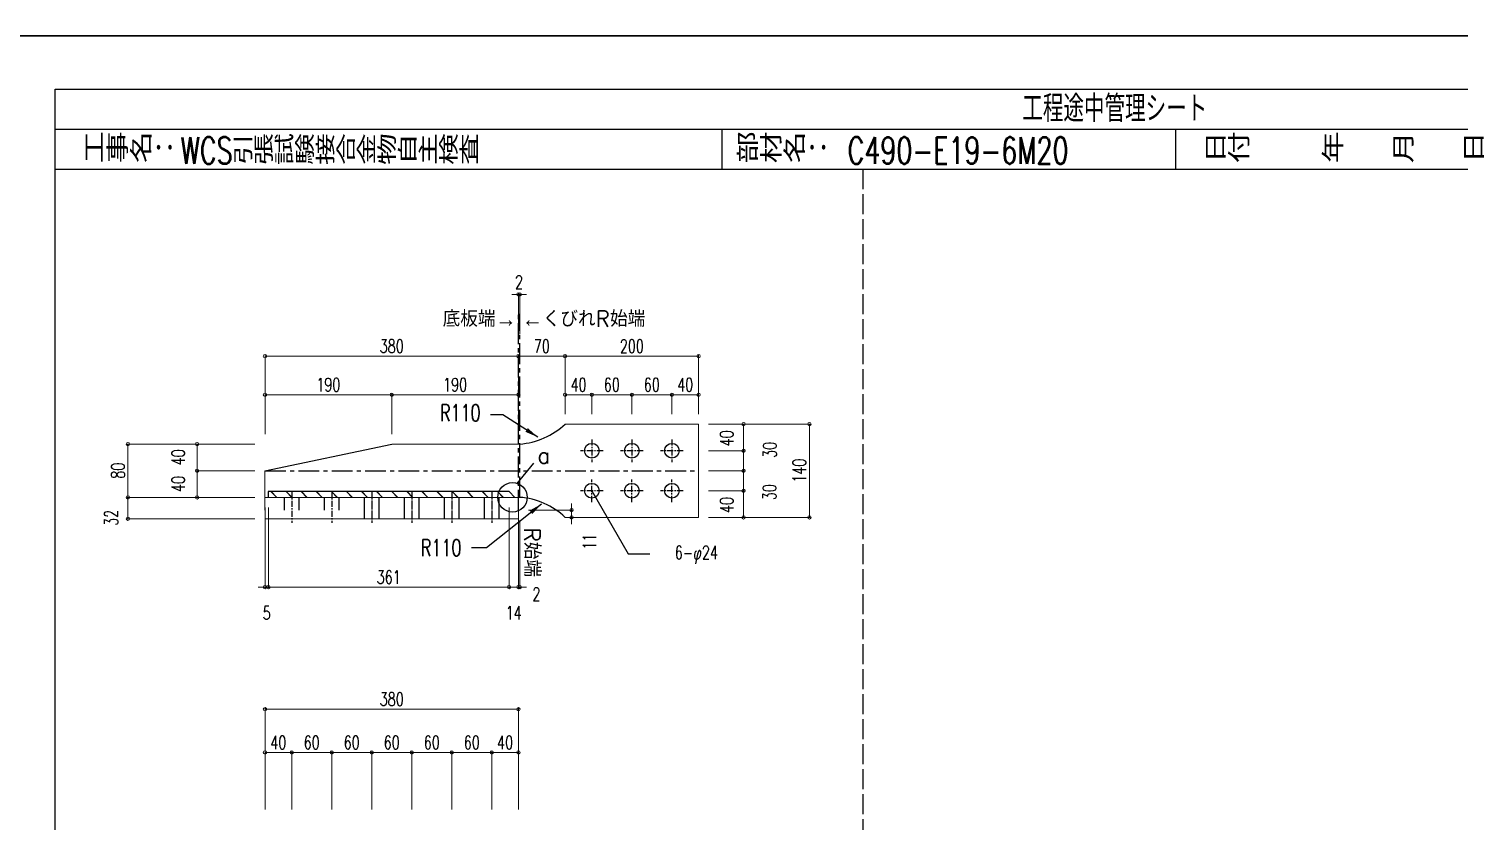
# Model space of a CAD drawing. Header units: millimetres. Extents: x -4568 to 36914, y -114 to 17788.
# Drawn here: x 3404 to 5549, y 14234 to 15423 of the extents above; entities that cross this region are included whole.
import ezdxf
from ezdxf.enums import TextEntityAlignment as Align

# ---------------------------------------------------------------- set-up
doc = ezdxf.new("R2010")
doc.units = ezdxf.units.MM
doc.header["$LTSCALE"] = 5
for name, pattern in [('ACAD_ISO03W100', [30, 12, -18]), ('CENTER1', [10, 6.25, -1.25, 1.25, -1.25]), ('DASHED', [7.5, 6, -1.5]), ('JIS_08_50', [53, 50, -1.125, 0.75, -1.125])]:
    doc.linetypes.add(name, pattern=pattern)
doc.layers.get('0').update_dxf_attribs({"color": 255})
doc.layers.get('DEFPOINTS').update_dxf_attribs({"color": 255})
for name, color, linetype in [('CENTER', 2, 'JIS_08_50'), ('LAYER6', 7, 'Continuous'), ('寸法', 4, 'Continuous'), ('溶接', 241, 'Continuous'), ('補助線', 7, 'ACAD_ISO03W100'), ('金物', 142, 'Continuous')]:
    doc.layers.add(name, color=color, linetype=linetype)
doc.styles.add('KANJI', font='simplex.shx', dxfattribs={"width": 0.7, "bigfont": 'extfont2.shx'})
doc.styles.get("Standard").update_dxf_attribs({"font": 'simplex.shx', "width": 0.7, "height": 2.5, "bigfont": '@extfont2.shx'})
doc.styles.add('SUNPOU', font='simplex.shx', dxfattribs={"width": 0.7, "bigfont": 'extfont2.shx'})
doc.dimstyles.new('コピー(2) - Standard', dxfattribs={"dimtxt": 25, "dimasz": 20, "dimexe": 0.18, "dimexo": 0.0625, "dimgap": 15, "dimtad": 1, "dimdec": 0, "dimzin": 0, "dimdsep": 46, "dimtxsty": 'Standard', "dimblk": 'DOTSMALL', "dimcen": 0.09, "dimadec": 0, "dimazin": 0, "dimtfac": 1, "dimtdec": 0, "dimtofl": 0, "dimtmove": 0, "dimatfit": 3, "dimfxl": 0, "dimtolj": 1, "dimtzin": 0, "dimarcsym": 0})
doc.dimstyles.new('一般寸法-小さめ', dxfattribs={"dimscale": 10, "dimtxt": 2, "dimasz": 0.5, "dimexe": 0.125, "dimexo": 1.5, "dimgap": 0.5, "dimtad": 1, "dimtxsty": 'KANJI', "dimblk": 'ORIGIN', "dimcen": 0, "dimclrd": 256, "dimclre": 256, "dimclrt": 256, "dimadec": 0, "dimazin": 0, "dimtfac": 1, "dimtmove": 2, "dimatfit": 2, "dimfxl": 0, "dimtolj": 2, "dimlwd": 5, "dimlwe": 5, "dimarcsym": 0})

# ---------------------------------------------------------------- blocks, each defined once
blk = doc.blocks.new('_Origin')
at = {"color": 0, "linetype": 'ByBlock', "lineweight": -2}
blk.add_line((0, 0), (-1, 0), dxfattribs=at)
blk.add_circle((0, 0), 0.5, dxfattribs=at)
blk = doc.blocks.new('*D1007')
at = {"layer": 'DEFPOINTS', "color": 0, "transparency": 16777216}
for p in [(4408.4, 14830.1), (4574.5, 14830.1), (4408.4, 14690.1)]:
    blk.add_point(p, dxfattribs=at)
at = {"layer": '寸法', "lineweight": 5, "transparency": 16777216}
for p, q in [((4423.4, 14830.1), (4575.8, 14830.1)), ((4574.5, 14695.1), (4574.5, 14825.1)), ((4423.4, 14690.1), (4575.8, 14690.1))]:
    blk.add_line(p, q, dxfattribs=at)
at = {"layer": '寸法', "lineweight": 5, "transparency": 16777216, "xscale": 5, "yscale": 5, "zscale": 5}
for p, rotation in [((4574.5, 14830.1), 90), ((4574.5, 14690.1), 270)]:
    blk.add_blockref('_Origin', p, dxfattribs=dict(at, rotation=rotation))
at = {"layer": '寸法', "transparency": 16777216, "insert": (4559.5, 14760.1), "char_height": 20, "attachment_point": 5, "rotation": 90, "style": 'KANJI'}
blk.add_mtext('\\A2;140', dxfattribs=at)
blk = doc.blocks.new('*D1035')
at = {"layer": 'DEFPOINTS', "color": 0, "transparency": 16777216}
for p in [(3553, 14800.1), (3758.4, 14800.1), (3758.4, 14720.1)]:
    blk.add_point(p, dxfattribs=at)
at = {"layer": '寸法', "lineweight": 5, "transparency": 16777216}
for p, q in [((3743.4, 14800.1), (3551.7, 14800.1)), ((3553, 14725.1), (3553, 14795.1)), ((3743.4, 14720.1), (3551.7, 14720.1))]:
    blk.add_line(p, q, dxfattribs=at)
at = {"layer": '寸法', "lineweight": 5, "transparency": 16777216, "xscale": 5, "yscale": 5, "zscale": 5}
for p, rotation in [((3553, 14800.1), 90), ((3553, 14720.1), 270)]:
    blk.add_blockref('_Origin', p, dxfattribs=dict(at, rotation=rotation))
at = {"layer": '寸法', "transparency": 16777216, "insert": (3538, 14760.1), "char_height": 20, "attachment_point": 5, "rotation": 90, "style": 'KANJI'}
blk.add_mtext('\\A2;80', dxfattribs=at)
blk = doc.blocks.new('*D1036')
at = {"layer": 'DEFPOINTS', "color": 0, "transparency": 16777216}
for p in [(3553, 14720.1), (3758.4, 14720.1), (3758.4, 14688.1)]:
    blk.add_point(p, dxfattribs=at)
at = {"layer": '寸法', "lineweight": 5, "transparency": 16777216}
for p, q in [((3743.4, 14720.1), (3551.7, 14720.1)), ((3553, 14693.1), (3553, 14715.1)), ((3743.4, 14688.1), (3551.7, 14688.1))]:
    blk.add_line(p, q, dxfattribs=at)
at = {"layer": '寸法', "lineweight": 5, "transparency": 16777216, "xscale": 5, "yscale": 5, "zscale": 5}
for p, rotation in [((3553, 14720.1), 90), ((3553, 14688.1), 270)]:
    blk.add_blockref('_Origin', p, dxfattribs=dict(at, rotation=rotation))
at = {"layer": '寸法', "transparency": 16777216, "insert": (3528, 14689.4), "char_height": 20, "attachment_point": 5, "rotation": 90, "style": 'KANJI'}
blk.add_mtext('\\A2;32', dxfattribs=at)
blk = doc.blocks.new('*D1008')
at = {"layer": 'DEFPOINTS', "color": 0, "transparency": 16777216}
for p in [(4138.4, 14931.9), (3758.4, 14800.1), (4138.4, 14800.1)]:
    blk.add_point(p, dxfattribs=at)
at = {"layer": '寸法', "lineweight": 5, "transparency": 16777216}
for p, q in [((3758.4, 14815.1), (3758.4, 14933.2)), ((3763.4, 14931.9), (4133.4, 14931.9)), ((4138.4, 14815.1), (4138.4, 14933.2))]:
    blk.add_line(p, q, dxfattribs=at)
at = {"layer": '寸法', "lineweight": 5, "transparency": 16777216, "xscale": 5, "yscale": 5, "zscale": 5, "rotation": 180}
blk.add_blockref('_Origin', (3758.4, 14931.9), dxfattribs=at)
at = {"layer": '寸法', "lineweight": 5, "transparency": 16777216, "xscale": 5, "yscale": 5, "zscale": 5}
blk.add_blockref('_Origin', (4138.4, 14931.9), dxfattribs=at)
at = {"layer": '寸法', "transparency": 16777216, "insert": (3948.4, 14946.9), "char_height": 20, "attachment_point": 5, "style": 'KANJI'}
blk.add_mtext('\\A2;380', dxfattribs=at)
blk = doc.blocks.new('*D1009')
at = {"layer": 'DEFPOINTS', "color": 0, "transparency": 16777216}
for p in [(4138.4, 14931.9), (4208.4, 14830.1), (4138.4, 14800.1)]:
    blk.add_point(p, dxfattribs=at)
at = {"layer": '寸法', "lineweight": 5, "transparency": 16777216}
for p, q in [((4138.4, 14815.1), (4138.4, 14933.2)), ((4203.4, 14931.9), (4143.4, 14931.9)), ((4208.4, 14845.1), (4208.4, 14933.2))]:
    blk.add_line(p, q, dxfattribs=at)
at = {"layer": '寸法', "lineweight": 5, "transparency": 16777216, "xscale": 5, "yscale": 5, "zscale": 5, "rotation": 180}
blk.add_blockref('_Origin', (4138.4, 14931.9), dxfattribs=at)
at = {"layer": '寸法', "lineweight": 5, "transparency": 16777216, "xscale": 5, "yscale": 5, "zscale": 5}
blk.add_blockref('_Origin', (4208.4, 14931.9), dxfattribs=at)
at = {"layer": '寸法', "transparency": 16777216, "insert": (4173.4, 14946.9), "char_height": 20, "attachment_point": 5, "style": 'KANJI'}
blk.add_mtext('\\A2;70', dxfattribs=at)
blk = doc.blocks.new('*D1037')
at = {"layer": 'DEFPOINTS', "color": 0, "transparency": 16777216}
for p in [(4408.4, 14931.9), (4208.4, 14830.1), (4408.4, 14830.1)]:
    blk.add_point(p, dxfattribs=at)
at = {"layer": '寸法', "lineweight": 5, "transparency": 16777216}
for p, q in [((4208.4, 14845.1), (4208.4, 14933.2)), ((4213.4, 14931.9), (4403.4, 14931.9)), ((4408.4, 14845.1), (4408.4, 14933.2))]:
    blk.add_line(p, q, dxfattribs=at)
at = {"layer": '寸法', "lineweight": 5, "transparency": 16777216, "xscale": 5, "yscale": 5, "zscale": 5, "rotation": 180}
blk.add_blockref('_Origin', (4208.4, 14931.9), dxfattribs=at)
at = {"layer": '寸法', "lineweight": 5, "transparency": 16777216, "xscale": 5, "yscale": 5, "zscale": 5}
blk.add_blockref('_Origin', (4408.4, 14931.9), dxfattribs=at)
at = {"layer": '寸法', "transparency": 16777216, "insert": (4308.4, 14946.9), "char_height": 20, "attachment_point": 5, "style": 'KANJI'}
blk.add_mtext('\\A2;200', dxfattribs=at)
blk = doc.blocks.new('*D1010')
at = {"layer": 'DEFPOINTS', "color": 0, "transparency": 16777216}
for p in [(4408.4, 14830.1), (4408.4, 14790.1), (4476, 14790.1)]:
    blk.add_point(p, dxfattribs=at)
at = {"layer": '寸法', "lineweight": 5, "transparency": 16777216}
for p, q in [((4423.4, 14830.1), (4477.3, 14830.1)), ((4476, 14825.1), (4476, 14795.1)), ((4423.4, 14790.1), (4477.3, 14790.1))]:
    blk.add_line(p, q, dxfattribs=at)
at = {"layer": '寸法', "lineweight": 5, "transparency": 16777216, "xscale": 5, "yscale": 5, "zscale": 5}
for p, rotation in [((4476, 14830.1), 90), ((4476, 14790.1), 270)]:
    blk.add_blockref('_Origin', p, dxfattribs=dict(at, rotation=rotation))
at = {"layer": '寸法', "transparency": 16777216, "insert": (4450.6, 14808.6), "char_height": 20, "attachment_point": 5, "rotation": 90, "style": 'KANJI'}
blk.add_mtext('\\A2;40', dxfattribs=at)
blk = doc.blocks.new('*D1011')
at = {"layer": 'DEFPOINTS', "color": 0, "transparency": 16777216}
for p in [(4408.4, 14730.1), (4408.4, 14690.1), (4476, 14690.1)]:
    blk.add_point(p, dxfattribs=at)
at = {"layer": '寸法', "lineweight": 5, "transparency": 16777216}
for p, q in [((4423.4, 14730.1), (4477.3, 14730.1)), ((4476, 14725.1), (4476, 14695.1)), ((4423.4, 14690.1), (4477.3, 14690.1))]:
    blk.add_line(p, q, dxfattribs=at)
at = {"layer": '寸法', "lineweight": 5, "transparency": 16777216, "xscale": 5, "yscale": 5, "zscale": 5}
for p, rotation in [((4476, 14730.1), 90), ((4476, 14690.1), 270)]:
    blk.add_blockref('_Origin', p, dxfattribs=dict(at, rotation=rotation))
at = {"layer": '寸法', "transparency": 16777216, "insert": (4450.6, 14708.6), "char_height": 20, "attachment_point": 5, "rotation": 90, "style": 'KANJI'}
blk.add_mtext('\\A2;40', dxfattribs=at)
blk = doc.blocks.new('*D1012')
at = {"layer": 'DEFPOINTS', "color": 0, "transparency": 16777216}
for p in [(3656.6, 14760.1), (3758.4, 14760.1), (3758.4, 14720.1)]:
    blk.add_point(p, dxfattribs=at)
at = {"layer": '寸法', "lineweight": 5, "transparency": 16777216}
for p, q in [((3743.4, 14760.1), (3655.3, 14760.1)), ((3656.6, 14725.1), (3656.6, 14755.1)), ((3743.4, 14720.1), (3655.3, 14720.1))]:
    blk.add_line(p, q, dxfattribs=at)
at = {"layer": '寸法', "lineweight": 5, "transparency": 16777216, "xscale": 5, "yscale": 5, "zscale": 5}
for p, rotation in [((3656.6, 14760.1), 90), ((3656.6, 14720.1), 270)]:
    blk.add_blockref('_Origin', p, dxfattribs=dict(at, rotation=rotation))
at = {"layer": '寸法', "transparency": 16777216, "insert": (3628.4, 14740.1), "char_height": 20, "attachment_point": 5, "rotation": 90, "style": 'KANJI'}
blk.add_mtext('\\A2;40', dxfattribs=at)
blk = doc.blocks.new('*D1013')
at = {"layer": 'DEFPOINTS', "color": 0, "transparency": 16777216}
for p in [(3656.6, 14800.1), (3758.4, 14800.1), (3758.4, 14760.1)]:
    blk.add_point(p, dxfattribs=at)
at = {"layer": '寸法', "lineweight": 5, "transparency": 16777216}
for p, q in [((3743.4, 14800.1), (3655.3, 14800.1)), ((3656.6, 14765.1), (3656.6, 14795.1)), ((3743.4, 14760.1), (3655.3, 14760.1))]:
    blk.add_line(p, q, dxfattribs=at)
at = {"layer": '寸法', "lineweight": 5, "transparency": 16777216, "xscale": 5, "yscale": 5, "zscale": 5}
for p, rotation in [((3656.6, 14800.1), 90), ((3656.6, 14760.1), 270)]:
    blk.add_blockref('_Origin', p, dxfattribs=dict(at, rotation=rotation))
at = {"layer": '寸法', "transparency": 16777216, "insert": (3628.4, 14780.1), "char_height": 20, "attachment_point": 5, "rotation": 90, "style": 'KANJI'}
blk.add_mtext('\\A2;40', dxfattribs=at)
blk = doc.blocks.new('*D1038')
at = {"layer": 'DEFPOINTS', "color": 0, "transparency": 16777216}
for p in [(4138.4, 14701.1), (4208.4, 14690.1), (4218, 14690.1)]:
    blk.add_point(p, dxfattribs=at)
at = {"layer": '寸法', "lineweight": 5, "transparency": 16777216}
for p, q in [((4153.4, 14701.1), (4219.3, 14701.1)), ((4218, 14706.1), (4218, 14711.1)), ((4218, 14701.1), (4218, 14690.1)), ((4218, 14685.1), (4218, 14680.1)), ((4223.4, 14690.1), (4219.3, 14690.1))]:
    blk.add_line(p, q, dxfattribs=at)
at = {"layer": '寸法', "lineweight": 5, "transparency": 16777216, "xscale": 5, "yscale": 5, "zscale": 5}
for p, rotation in [((4218, 14701.1), 270), ((4218, 14690.1), 90)]:
    blk.add_blockref('_Origin', p, dxfattribs=dict(at, rotation=rotation))
at = {"layer": '寸法', "transparency": 16777216, "insert": (4244.8, 14653.7), "char_height": 20, "attachment_point": 5, "rotation": 90, "style": 'KANJI'}
blk.add_mtext('\\A2;11', dxfattribs=at)
blk = doc.blocks.new('*D1014')
at = {"layer": 'DEFPOINTS', "color": 0, "transparency": 16777216}
for p in [(4308.4, 14874.1), (4248.4, 14830.1), (4308.4, 14830.1)]:
    blk.add_point(p, dxfattribs=at)
at = {"layer": '寸法', "lineweight": 5, "transparency": 16777216}
for p, q in [((4248.4, 14845.1), (4248.4, 14875.4)), ((4253.4, 14874.1), (4303.4, 14874.1)), ((4308.4, 14845.1), (4308.4, 14875.4))]:
    blk.add_line(p, q, dxfattribs=at)
at = {"layer": '寸法', "lineweight": 5, "transparency": 16777216, "xscale": 5, "yscale": 5, "zscale": 5, "rotation": 180}
blk.add_blockref('_Origin', (4248.4, 14874.1), dxfattribs=at)
at = {"layer": '寸法', "lineweight": 5, "transparency": 16777216, "xscale": 5, "yscale": 5, "zscale": 5}
blk.add_blockref('_Origin', (4308.4, 14874.1), dxfattribs=at)
at = {"layer": '寸法', "transparency": 16777216, "insert": (4278.4, 14889.1), "char_height": 20, "attachment_point": 5, "style": 'KANJI'}
blk.add_mtext('\\A2;60', dxfattribs=at)
blk = doc.blocks.new('_DotSmall')
at = {"color": 0, "linetype": 'ByBlock', "const_width": 0.5}
blk.add_lwpolyline([(-0.0625, 0, 1), (0.0625, 0, 1)], format="xyb", close=True, dxfattribs=at)
blk = doc.blocks.new('*D1015')
at = {"layer": 'DEFPOINTS', "color": 0, "transparency": 16777216}
for p in [(3948.4, 14874.1), (3758.4, 14800.1), (3948.4, 14800.1)]:
    blk.add_point(p, dxfattribs=at)
at = {"layer": '寸法', "lineweight": 5, "transparency": 16777216}
for p, q in [((3758.4, 14815.1), (3758.4, 14875.4)), ((3763.4, 14874.1), (3943.4, 14874.1)), ((3948.4, 14815.1), (3948.4, 14875.4))]:
    blk.add_line(p, q, dxfattribs=at)
at = {"layer": '寸法', "lineweight": 5, "transparency": 16777216, "xscale": 5, "yscale": 5, "zscale": 5, "rotation": 180}
blk.add_blockref('_Origin', (3758.4, 14874.1), dxfattribs=at)
at = {"layer": '寸法', "lineweight": 5, "transparency": 16777216, "xscale": 5, "yscale": 5, "zscale": 5}
blk.add_blockref('_Origin', (3948.4, 14874.1), dxfattribs=at)
at = {"layer": '寸法', "transparency": 16777216, "insert": (3853.4, 14889.1), "char_height": 20, "attachment_point": 5, "style": 'KANJI'}
blk.add_mtext('\\A2;190', dxfattribs=at)
blk = doc.blocks.new('*D1016')
at = {"layer": 'DEFPOINTS', "color": 0, "transparency": 16777216}
for p in [(4138.4, 14874.1), (3948.4, 14800.1), (4138.4, 14800.1)]:
    blk.add_point(p, dxfattribs=at)
at = {"layer": '寸法', "lineweight": 5, "transparency": 16777216}
for p, q in [((3948.4, 14815.1), (3948.4, 14875.4)), ((3953.4, 14874.1), (4133.4, 14874.1)), ((4138.4, 14815.1), (4138.4, 14875.4))]:
    blk.add_line(p, q, dxfattribs=at)
at = {"layer": '寸法', "lineweight": 5, "transparency": 16777216, "xscale": 5, "yscale": 5, "zscale": 5, "rotation": 180}
blk.add_blockref('_Origin', (3948.4, 14874.1), dxfattribs=at)
at = {"layer": '寸法', "lineweight": 5, "transparency": 16777216, "xscale": 5, "yscale": 5, "zscale": 5}
blk.add_blockref('_Origin', (4138.4, 14874.1), dxfattribs=at)
at = {"layer": '寸法', "transparency": 16777216, "insert": (4043.4, 14889.1), "char_height": 20, "attachment_point": 5, "style": 'KANJI'}
blk.add_mtext('\\A2;190', dxfattribs=at)
blk = doc.blocks.new('*D1017')
at = {"layer": 'DEFPOINTS', "color": 0, "transparency": 16777216}
for p in [(4248.4, 14874.1), (4208.4, 14830.1), (4248.4, 14830.1)]:
    blk.add_point(p, dxfattribs=at)
at = {"layer": '寸法', "lineweight": 5, "transparency": 16777216}
for p, q in [((4208.4, 14845.1), (4208.4, 14875.4)), ((4213.4, 14874.1), (4243.4, 14874.1)), ((4248.4, 14845.1), (4248.4, 14875.4))]:
    blk.add_line(p, q, dxfattribs=at)
at = {"layer": '寸法', "lineweight": 5, "transparency": 16777216, "xscale": 5, "yscale": 5, "zscale": 5, "rotation": 180}
blk.add_blockref('_Origin', (4208.4, 14874.1), dxfattribs=at)
at = {"layer": '寸法', "lineweight": 5, "transparency": 16777216, "xscale": 5, "yscale": 5, "zscale": 5}
blk.add_blockref('_Origin', (4248.4, 14874.1), dxfattribs=at)
at = {"layer": '寸法', "transparency": 16777216, "insert": (4228.4, 14889.1), "char_height": 20, "attachment_point": 5, "style": 'KANJI'}
blk.add_mtext('\\A2;40', dxfattribs=at)
blk = doc.blocks.new('*D1018')
at = {"layer": 'DEFPOINTS', "color": 0, "transparency": 16777216}
for p in [(4368.4, 14874.1), (4308.4, 14830.1), (4368.4, 14830.1)]:
    blk.add_point(p, dxfattribs=at)
at = {"layer": '寸法', "lineweight": 5, "transparency": 16777216}
for p, q in [((4308.4, 14845.1), (4308.4, 14875.4)), ((4313.4, 14874.1), (4363.4, 14874.1)), ((4368.4, 14845.1), (4368.4, 14875.4))]:
    blk.add_line(p, q, dxfattribs=at)
at = {"layer": '寸法', "lineweight": 5, "transparency": 16777216, "xscale": 5, "yscale": 5, "zscale": 5, "rotation": 180}
blk.add_blockref('_Origin', (4308.4, 14874.1), dxfattribs=at)
at = {"layer": '寸法', "lineweight": 5, "transparency": 16777216, "xscale": 5, "yscale": 5, "zscale": 5}
blk.add_blockref('_Origin', (4368.4, 14874.1), dxfattribs=at)
at = {"layer": '寸法', "transparency": 16777216, "insert": (4338.4, 14889.1), "char_height": 20, "attachment_point": 5, "style": 'KANJI'}
blk.add_mtext('\\A2;60', dxfattribs=at)
blk = doc.blocks.new('*D1019')
at = {"layer": 'DEFPOINTS', "color": 0, "transparency": 16777216}
for p in [(4408.4, 14874.1), (4368.4, 14830.1), (4408.4, 14830.1)]:
    blk.add_point(p, dxfattribs=at)
at = {"layer": '寸法', "lineweight": 5, "transparency": 16777216}
for p, q in [((4368.4, 14845.1), (4368.4, 14875.4)), ((4373.4, 14874.1), (4403.4, 14874.1)), ((4408.4, 14845.1), (4408.4, 14875.4))]:
    blk.add_line(p, q, dxfattribs=at)
at = {"layer": '寸法', "lineweight": 5, "transparency": 16777216, "xscale": 5, "yscale": 5, "zscale": 5, "rotation": 180}
blk.add_blockref('_Origin', (4368.4, 14874.1), dxfattribs=at)
at = {"layer": '寸法', "lineweight": 5, "transparency": 16777216, "xscale": 5, "yscale": 5, "zscale": 5}
blk.add_blockref('_Origin', (4408.4, 14874.1), dxfattribs=at)
at = {"layer": '寸法', "transparency": 16777216, "insert": (4388.4, 14889.1), "char_height": 20, "attachment_point": 5, "style": 'KANJI'}
blk.add_mtext('\\A2;40', dxfattribs=at)
blk = doc.blocks.new('*D1020')
at = {"layer": 'DEFPOINTS', "color": 0, "transparency": 16777216}
for p in [(4408.4, 14790.1), (4408.4, 14760.1), (4476, 14760.1)]:
    blk.add_point(p, dxfattribs=at)
at = {"layer": '寸法', "lineweight": 5, "transparency": 16777216}
for p, q in [((4423.4, 14790.1), (4477.3, 14790.1)), ((4476, 14785.1), (4476, 14765.1)), ((4423.4, 14760.1), (4477.3, 14760.1))]:
    blk.add_line(p, q, dxfattribs=at)
at = {"layer": '寸法', "lineweight": 5, "transparency": 16777216, "xscale": 5, "yscale": 5, "zscale": 5}
for p, rotation in [((4476, 14790.1), 90), ((4476, 14760.1), 270)]:
    blk.add_blockref('_Origin', p, dxfattribs=dict(at, rotation=rotation))
at = {"layer": '寸法', "transparency": 16777216, "insert": (4515.1, 14791.3), "char_height": 20, "attachment_point": 5, "rotation": 90, "style": 'KANJI'}
blk.add_mtext('\\A2;30', dxfattribs=at)
blk = doc.blocks.new('*D1021')
at = {"layer": 'DEFPOINTS', "color": 0, "transparency": 16777216}
for p in [(4408.4, 14760.1), (4408.4, 14730.1), (4476, 14730.1)]:
    blk.add_point(p, dxfattribs=at)
at = {"layer": '寸法', "lineweight": 5, "transparency": 16777216}
for p, q in [((4423.4, 14760.1), (4477.3, 14760.1)), ((4476, 14755.1), (4476, 14735.1)), ((4423.4, 14730.1), (4477.3, 14730.1))]:
    blk.add_line(p, q, dxfattribs=at)
at = {"layer": '寸法', "lineweight": 5, "transparency": 16777216, "xscale": 5, "yscale": 5, "zscale": 5}
for p, rotation in [((4476, 14760.1), 90), ((4476, 14730.1), 270)]:
    blk.add_blockref('_Origin', p, dxfattribs=dict(at, rotation=rotation))
at = {"layer": '寸法', "transparency": 16777216, "insert": (4514.8, 14727.9), "char_height": 20, "attachment_point": 5, "rotation": 90, "style": 'KANJI'}
blk.add_mtext('\\A2;30', dxfattribs=at)
blk = doc.blocks.new('*D1022')
at = {"layer": 'DEFPOINTS', "color": 0, "transparency": 16777216}
for p in [(4140.4, 15024.5), (4138.4, 14950.5), (4140.4, 14950.5)]:
    blk.add_point(p, dxfattribs=at)
at = {"layer": '寸法', "lineweight": 5, "transparency": 16777216}
for p, q in [((4133.4, 15024.5), (4128.4, 15024.5)), ((4138.4, 14965.5), (4138.4, 15025.7)), ((4138.4, 15024.5), (4140.4, 15024.5)), ((4140.4, 14965.5), (4140.4, 15025.7)), ((4145.4, 15024.5), (4150.4, 15024.5))]:
    blk.add_line(p, q, dxfattribs=at)
at = {"layer": '寸法', "lineweight": 5, "transparency": 16777216, "xscale": 5, "yscale": 5, "zscale": 5}
blk.add_blockref('_Origin', (4138.4, 15024.5), dxfattribs=at)
at = {"layer": '寸法', "lineweight": 5, "transparency": 16777216, "xscale": 5, "yscale": 5, "zscale": 5, "rotation": 180}
blk.add_blockref('_Origin', (4140.4, 15024.5), dxfattribs=at)
at = {"layer": '寸法', "transparency": 16777216, "insert": (4139.3, 15043), "char_height": 20, "attachment_point": 5, "style": 'KANJI'}
blk.add_mtext('\\A2;2', dxfattribs=at)
blk = doc.blocks.new('*D1023')
at = {"layer": 'DEFPOINTS', "color": 0, "linetype": 'Continuous', "transparency": 16777216}
for p in [(3798.4, 14337.4), (3758.4, 14237), (3798.4, 14237)]:
    blk.add_point(p, dxfattribs=at)
at = {"layer": '寸法', "linetype": 'Continuous', "lineweight": 5, "transparency": 16777216}
for p, q in [((3758.4, 14252), (3758.4, 14338.7)), ((3763.4, 14337.4), (3793.4, 14337.4)), ((3798.4, 14252), (3798.4, 14338.7))]:
    blk.add_line(p, q, dxfattribs=at)
at = {"layer": '寸法', "linetype": 'Continuous', "lineweight": 5, "transparency": 16777216, "xscale": 5, "yscale": 5, "zscale": 5, "rotation": 180}
blk.add_blockref('_Origin', (3758.4, 14337.4), dxfattribs=at)
at = {"layer": '寸法', "linetype": 'Continuous', "lineweight": 5, "transparency": 16777216, "xscale": 5, "yscale": 5, "zscale": 5}
blk.add_blockref('_Origin', (3798.4, 14337.4), dxfattribs=at)
at = {"layer": '寸法', "linetype": 'Continuous', "transparency": 16777216, "insert": (3778.4, 14352.4), "char_height": 20, "attachment_point": 5, "style": 'KANJI'}
blk.add_mtext('\\A2;40', dxfattribs=at)
blk = doc.blocks.new('*D1039')
at = {"layer": 'DEFPOINTS', "color": 0, "linetype": 'Continuous', "transparency": 16777216}
for p in [(3858.4, 14337.4), (3798.4, 14237), (3858.4, 14237)]:
    blk.add_point(p, dxfattribs=at)
at = {"layer": '寸法', "linetype": 'Continuous', "lineweight": 5, "transparency": 16777216}
for p, q in [((3798.4, 14252), (3798.4, 14338.7)), ((3803.4, 14337.4), (3853.4, 14337.4)), ((3858.4, 14252), (3858.4, 14338.7))]:
    blk.add_line(p, q, dxfattribs=at)
at = {"layer": '寸法', "linetype": 'Continuous', "lineweight": 5, "transparency": 16777216, "xscale": 5, "yscale": 5, "zscale": 5, "rotation": 180}
blk.add_blockref('_Origin', (3798.4, 14337.4), dxfattribs=at)
at = {"layer": '寸法', "linetype": 'Continuous', "lineweight": 5, "transparency": 16777216, "xscale": 5, "yscale": 5, "zscale": 5}
blk.add_blockref('_Origin', (3858.4, 14337.4), dxfattribs=at)
at = {"layer": '寸法', "linetype": 'Continuous', "transparency": 16777216, "insert": (3828.4, 14352.4), "char_height": 20, "attachment_point": 5, "style": 'KANJI'}
blk.add_mtext('\\A2;60', dxfattribs=at)
blk = doc.blocks.new('*D1024')
at = {"layer": 'DEFPOINTS', "color": 0, "linetype": 'Continuous', "transparency": 16777216}
for p in [(3918.4, 14337.4), (3858.4, 14237), (3918.4, 14237)]:
    blk.add_point(p, dxfattribs=at)
at = {"layer": '寸法', "linetype": 'Continuous', "lineweight": 5, "transparency": 16777216}
for p, q in [((3858.4, 14252), (3858.4, 14338.7)), ((3863.4, 14337.4), (3913.4, 14337.4)), ((3918.4, 14252), (3918.4, 14338.7))]:
    blk.add_line(p, q, dxfattribs=at)
at = {"layer": '寸法', "linetype": 'Continuous', "lineweight": 5, "transparency": 16777216, "xscale": 5, "yscale": 5, "zscale": 5, "rotation": 180}
blk.add_blockref('_Origin', (3858.4, 14337.4), dxfattribs=at)
at = {"layer": '寸法', "linetype": 'Continuous', "lineweight": 5, "transparency": 16777216, "xscale": 5, "yscale": 5, "zscale": 5}
blk.add_blockref('_Origin', (3918.4, 14337.4), dxfattribs=at)
at = {"layer": '寸法', "linetype": 'Continuous', "transparency": 16777216, "insert": (3888.4, 14352.4), "char_height": 20, "attachment_point": 5, "style": 'KANJI'}
blk.add_mtext('\\A2;60', dxfattribs=at)
blk = doc.blocks.new('*D1025')
at = {"layer": 'DEFPOINTS', "color": 0, "linetype": 'Continuous', "transparency": 16777216}
for p in [(3978.4, 14337.4), (3918.4, 14237), (3978.4, 14237)]:
    blk.add_point(p, dxfattribs=at)
at = {"layer": '寸法', "linetype": 'Continuous', "lineweight": 5, "transparency": 16777216}
for p, q in [((3918.4, 14252), (3918.4, 14338.7)), ((3923.4, 14337.4), (3973.4, 14337.4)), ((3978.4, 14252), (3978.4, 14338.7))]:
    blk.add_line(p, q, dxfattribs=at)
at = {"layer": '寸法', "linetype": 'Continuous', "lineweight": 5, "transparency": 16777216, "xscale": 5, "yscale": 5, "zscale": 5, "rotation": 180}
blk.add_blockref('_Origin', (3918.4, 14337.4), dxfattribs=at)
at = {"layer": '寸法', "linetype": 'Continuous', "lineweight": 5, "transparency": 16777216, "xscale": 5, "yscale": 5, "zscale": 5}
blk.add_blockref('_Origin', (3978.4, 14337.4), dxfattribs=at)
at = {"layer": '寸法', "linetype": 'Continuous', "transparency": 16777216, "insert": (3948.4, 14352.4), "char_height": 20, "attachment_point": 5, "style": 'KANJI'}
blk.add_mtext('\\A2;60', dxfattribs=at)
blk = doc.blocks.new('*D1040')
at = {"layer": 'DEFPOINTS', "color": 0, "linetype": 'Continuous', "transparency": 16777216}
for p in [(4038.4, 14337.4), (3978.4, 14237), (4038.4, 14237)]:
    blk.add_point(p, dxfattribs=at)
at = {"layer": '寸法', "linetype": 'Continuous', "lineweight": 5, "transparency": 16777216}
for p, q in [((3978.4, 14252), (3978.4, 14338.7)), ((3983.4, 14337.4), (4033.4, 14337.4)), ((4038.4, 14252), (4038.4, 14338.7))]:
    blk.add_line(p, q, dxfattribs=at)
at = {"layer": '寸法', "linetype": 'Continuous', "lineweight": 5, "transparency": 16777216, "xscale": 5, "yscale": 5, "zscale": 5, "rotation": 180}
blk.add_blockref('_Origin', (3978.4, 14337.4), dxfattribs=at)
at = {"layer": '寸法', "linetype": 'Continuous', "lineweight": 5, "transparency": 16777216, "xscale": 5, "yscale": 5, "zscale": 5}
blk.add_blockref('_Origin', (4038.4, 14337.4), dxfattribs=at)
at = {"layer": '寸法', "linetype": 'Continuous', "transparency": 16777216, "insert": (4008.4, 14352.4), "char_height": 20, "attachment_point": 5, "style": 'KANJI'}
blk.add_mtext('\\A2;60', dxfattribs=at)
blk = doc.blocks.new('*D1026')
at = {"layer": 'DEFPOINTS', "color": 0, "linetype": 'Continuous', "transparency": 16777216}
for p in [(4098.4, 14337.4), (4038.4, 14237), (4098.4, 14237)]:
    blk.add_point(p, dxfattribs=at)
at = {"layer": '寸法', "linetype": 'Continuous', "lineweight": 5, "transparency": 16777216}
for p, q in [((4038.4, 14252), (4038.4, 14338.7)), ((4043.4, 14337.4), (4093.4, 14337.4)), ((4098.4, 14252), (4098.4, 14338.7))]:
    blk.add_line(p, q, dxfattribs=at)
at = {"layer": '寸法', "linetype": 'Continuous', "lineweight": 5, "transparency": 16777216, "xscale": 5, "yscale": 5, "zscale": 5, "rotation": 180}
blk.add_blockref('_Origin', (4038.4, 14337.4), dxfattribs=at)
at = {"layer": '寸法', "linetype": 'Continuous', "lineweight": 5, "transparency": 16777216, "xscale": 5, "yscale": 5, "zscale": 5}
blk.add_blockref('_Origin', (4098.4, 14337.4), dxfattribs=at)
at = {"layer": '寸法', "linetype": 'Continuous', "transparency": 16777216, "insert": (4068.4, 14352.4), "char_height": 20, "attachment_point": 5, "style": 'KANJI'}
blk.add_mtext('\\A2;60', dxfattribs=at)
blk = doc.blocks.new('*D1027')
at = {"layer": 'DEFPOINTS', "color": 0, "linetype": 'Continuous', "transparency": 16777216}
for p in [(4138.4, 14337.4), (4098.4, 14237), (4138.4, 14237)]:
    blk.add_point(p, dxfattribs=at)
at = {"layer": '寸法', "linetype": 'Continuous', "lineweight": 5, "transparency": 16777216}
for p, q in [((4098.4, 14252), (4098.4, 14338.7)), ((4103.4, 14337.4), (4133.4, 14337.4)), ((4138.4, 14252), (4138.4, 14338.7))]:
    blk.add_line(p, q, dxfattribs=at)
at = {"layer": '寸法', "linetype": 'Continuous', "lineweight": 5, "transparency": 16777216, "xscale": 5, "yscale": 5, "zscale": 5, "rotation": 180}
blk.add_blockref('_Origin', (4098.4, 14337.4), dxfattribs=at)
at = {"layer": '寸法', "linetype": 'Continuous', "lineweight": 5, "transparency": 16777216, "xscale": 5, "yscale": 5, "zscale": 5}
blk.add_blockref('_Origin', (4138.4, 14337.4), dxfattribs=at)
at = {"layer": '寸法', "linetype": 'Continuous', "transparency": 16777216, "insert": (4118.4, 14352.4), "char_height": 20, "attachment_point": 5, "style": 'KANJI'}
blk.add_mtext('\\A2;40', dxfattribs=at)
blk = doc.blocks.new('*D1028')
at = {"layer": 'DEFPOINTS', "color": 0, "linetype": 'Continuous', "transparency": 16777216}
for p in [(4138.4, 14402.3), (3758.4, 14237), (4138.4, 14237)]:
    blk.add_point(p, dxfattribs=at)
at = {"layer": '寸法', "linetype": 'Continuous', "lineweight": 5, "transparency": 16777216}
for p, q in [((3758.4, 14252), (3758.4, 14403.6)), ((3763.4, 14402.3), (4133.4, 14402.3)), ((4138.4, 14252), (4138.4, 14403.6))]:
    blk.add_line(p, q, dxfattribs=at)
at = {"layer": '寸法', "linetype": 'Continuous', "lineweight": 5, "transparency": 16777216, "xscale": 5, "yscale": 5, "zscale": 5, "rotation": 180}
blk.add_blockref('_Origin', (3758.4, 14402.3), dxfattribs=at)
at = {"layer": '寸法', "linetype": 'Continuous', "lineweight": 5, "transparency": 16777216, "xscale": 5, "yscale": 5, "zscale": 5}
blk.add_blockref('_Origin', (4138.4, 14402.3), dxfattribs=at)
at = {"layer": '寸法', "linetype": 'Continuous', "transparency": 16777216, "insert": (3948.4, 14417.3), "char_height": 20, "attachment_point": 5, "style": 'KANJI'}
blk.add_mtext('\\A2;380', dxfattribs=at)
blk = doc.blocks.new('*D1029')
at = {"layer": 'DEFPOINTS', "color": 0, "linetype": 'Continuous', "transparency": 16777216}
for p in [(3758.4, 14720.1), (3763.4, 14701.1), (3763.4, 14585.4)]:
    blk.add_point(p, dxfattribs=at)
at = {"layer": '寸法', "linetype": 'Continuous', "lineweight": 5, "transparency": 16777216}
for p, q in [((3758.4, 14705.1), (3758.4, 14584.2)), ((3763.4, 14686.1), (3763.4, 14584.2)), ((3753.4, 14585.4), (3748.4, 14585.4)), ((3758.4, 14585.4), (3763.4, 14585.4)), ((3768.4, 14585.4), (3773.4, 14585.4))]:
    blk.add_line(p, q, dxfattribs=at)
at = {"layer": '寸法', "linetype": 'Continuous', "lineweight": 5, "transparency": 16777216, "xscale": 5, "yscale": 5, "zscale": 5}
blk.add_blockref('_Origin', (3758.4, 14585.4), dxfattribs=at)
at = {"layer": '寸法', "linetype": 'Continuous', "lineweight": 5, "transparency": 16777216, "xscale": 5, "yscale": 5, "zscale": 5, "rotation": 180}
blk.add_blockref('_Origin', (3763.4, 14585.4), dxfattribs=at)
at = {"layer": '寸法', "linetype": 'Continuous', "transparency": 16777216, "insert": (3760.9, 14546.7), "char_height": 20, "attachment_point": 5, "style": 'KANJI'}
blk.add_mtext('\\A2;5', dxfattribs=at)
blk = doc.blocks.new('*D1030')
at = {"layer": 'DEFPOINTS', "color": 0, "linetype": 'Continuous', "transparency": 16777216}
for p in [(3763.4, 14720.1), (4124.4, 14720.1), (4124.4, 14585.4)]:
    blk.add_point(p, dxfattribs=at)
at = {"layer": '寸法', "linetype": 'Continuous', "lineweight": 5, "transparency": 16777216}
for p, q in [((3763.4, 14705.1), (3763.4, 14584.2)), ((4124.4, 14705.1), (4124.4, 14584.2)), ((3768.4, 14585.4), (4119.4, 14585.4))]:
    blk.add_line(p, q, dxfattribs=at)
at = {"layer": '寸法', "linetype": 'Continuous', "lineweight": 5, "transparency": 16777216, "xscale": 5, "yscale": 5, "zscale": 5, "rotation": 180}
blk.add_blockref('_Origin', (3763.4, 14585.4), dxfattribs=at)
at = {"layer": '寸法', "linetype": 'Continuous', "lineweight": 5, "transparency": 16777216, "xscale": 5, "yscale": 5, "zscale": 5}
blk.add_blockref('_Origin', (4124.4, 14585.4), dxfattribs=at)
at = {"layer": '寸法', "linetype": 'Continuous', "transparency": 16777216, "insert": (3943.9, 14600.4), "char_height": 20, "attachment_point": 5, "style": 'KANJI'}
blk.add_mtext('\\A2;361', dxfattribs=at)
blk = doc.blocks.new('*D1031')
at = {"layer": 'DEFPOINTS', "color": 0, "linetype": 'Continuous', "transparency": 16777216}
for p in [(4124.4, 14720.1), (4138.4, 14720.1), (4138.4, 14585.4)]:
    blk.add_point(p, dxfattribs=at)
at = {"layer": '寸法', "linetype": 'Continuous', "lineweight": 5, "transparency": 16777216}
for p, q in [((4124.4, 14705.1), (4124.4, 14584.2)), ((4138.4, 14705.1), (4138.4, 14584.2)), ((4119.4, 14585.4), (4114.4, 14585.4)), ((4124.4, 14585.4), (4138.4, 14585.4)), ((4143.4, 14585.4), (4148.4, 14585.4))]:
    blk.add_line(p, q, dxfattribs=at)
at = {"layer": '寸法', "linetype": 'Continuous', "lineweight": 5, "transparency": 16777216, "xscale": 5, "yscale": 5, "zscale": 5}
blk.add_blockref('_Origin', (4124.4, 14585.4), dxfattribs=at)
at = {"layer": '寸法', "linetype": 'Continuous', "lineweight": 5, "transparency": 16777216, "xscale": 5, "yscale": 5, "zscale": 5, "rotation": 180}
blk.add_blockref('_Origin', (4138.4, 14585.4), dxfattribs=at)
at = {"layer": '寸法', "linetype": 'Continuous', "transparency": 16777216, "insert": (4131.4, 14546.7), "char_height": 20, "attachment_point": 5, "style": 'KANJI'}
blk.add_mtext('\\A2;14', dxfattribs=at)
blk = doc.blocks.new('*D1032')
at = {"layer": 'DEFPOINTS', "color": 0, "linetype": 'Continuous', "transparency": 16777216}
for p in [(4138.4, 14701.1), (4140.4, 14701), (4140.4, 14585.4)]:
    blk.add_point(p, dxfattribs=at)
at = {"layer": '寸法', "linetype": 'Continuous', "lineweight": 5, "transparency": 16777216}
for p, q in [((4138.4, 14686.1), (4138.4, 14584.2)), ((4140.4, 14686), (4140.4, 14584.2)), ((4133.4, 14585.4), (4128.4, 14585.4)), ((4138.4, 14585.4), (4140.4, 14585.4)), ((4145.4, 14585.4), (4150.4, 14585.4))]:
    blk.add_line(p, q, dxfattribs=at)
at = {"layer": '寸法', "linetype": 'Continuous', "lineweight": 5, "transparency": 16777216, "xscale": 5, "yscale": 5, "zscale": 5}
blk.add_blockref('_Origin', (4138.4, 14585.4), dxfattribs=at)
at = {"layer": '寸法', "linetype": 'Continuous', "lineweight": 5, "transparency": 16777216, "xscale": 5, "yscale": 5, "zscale": 5, "rotation": 180}
blk.add_blockref('_Origin', (4140.4, 14585.4), dxfattribs=at)
at = {"layer": '寸法', "linetype": 'Continuous', "transparency": 16777216, "insert": (4165.3, 14574.9), "char_height": 20, "attachment_point": 5, "style": 'KANJI'}
blk.add_mtext('\\A2;2', dxfattribs=at)

msp = doc.modelspace()

# ---------------------------------------------------------------- hatches: boundary and pattern name
at = {"layer": '溶接', "ltscale": 6}
h = msp.add_hatch(dxfattribs=at)
h.set_pattern_fill('JIS_LC_20', color=256, scale=0.8, angle=90)
h.set_pattern_definition([(135, (1854.385, 11641.107), (-11.31371, -11.31371), []), (135, (1854.385, 11641.427), (-11.31371, -11.31371), [])])
h.paths.add_polyline_path([(3942.385, 14720.107), (3763.385, 14720.107), (3763.385, 14728.807), (3942.385, 14728.807)])
h.paths.add_polyline_path([(4124.385, 14720.107), (3942.385, 14720.107), (3942.385, 14728.807), (4124.385, 14728.807)])
h.paths.add_polyline_path([(4124.385, 14720.107), (4124.385, 14726.107)], flags=17)

# ---------------------------------------------------------------- linework, layer by layer
at = {"linetype": 'Continuous', "lineweight": -3}
for p, q in [((3444, 15272.38), (6648, 15272.38)), ((4444, 15212.38), (4444, 15272.38)), ((5124, 15212.38), (5124, 15272.38)), ((3444, 15212.38), (6648, 15212.38))]:
    msp.add_line(p, q, dxfattribs=at)
at = {"linetype": 'DASHED', "lineweight": -3}
msp.add_line((4654.899, 15212.38), (4654.899, 13736.38), dxfattribs=at)
at = {"linetype": 'Continuous', "lineweight": -3}
for points in [[(3364, 17788.38), (6728, 17788.38), (6728, 15412.38), (3364, 15412.38)], [(3364, 15412.38), (6728, 15412.38), (6728, 13036.38), (3364, 13036.38)], [(3444, 15332.38), (6648, 15332.38), (6648, 13116.38), (3444, 13116.38)]]:
    msp.add_lwpolyline(points, close=True, dxfattribs=at)
at = {"layer": 'CENTER', "linetype": 'CENTER1'}
msp.add_line((3758.385, 14760.107), (4408.385, 14760.107), dxfattribs=at)
at = {"layer": '寸法', "linetype": 'CENTER1'}
for p, q in [((4138.385, 14699.944), (4138.385, 14995.596)), ((4140.385, 14720.107), (4140.385, 14995.596))]:
    msp.add_line(p, q, dxfattribs=at)
at = {"layer": '寸法', "linetype": 'CENTER1', "ltscale": 0.3}
for p, q in [((4248.385, 14807.107), (4248.385, 14773.107)), ((4308.385, 14807.107), (4308.385, 14773.107)), ((4368.385, 14807.107), (4368.385, 14773.107)), ((4265.385, 14790.107), (4231.385, 14790.107)), ((4325.385, 14790.107), (4291.385, 14790.107)), ((4385.385, 14790.107), (4351.385, 14790.107)), ((4248.385, 14713.107), (4248.385, 14747.107)), ((4308.385, 14713.107), (4308.385, 14747.107)), ((4368.385, 14713.107), (4368.385, 14747.107)), ((3798.385, 14730.107), (3798.385, 14682.107)), ((3858.385, 14730.107), (3858.385, 14682.107)), ((3918.385, 14730.107), (3918.385, 14682.107)), ((3918.385, 14726.607), (3918.385, 14681.607)), ((3978.385, 14730.107), (3978.385, 14682.107)), ((3978.385, 14726.607), (3978.385, 14681.607)), ((4038.385, 14730.107), (4038.385, 14682.107)), ((4038.385, 14726.607), (4038.385, 14681.607)), ((4098.385, 14730.107), (4098.385, 14682.107)), ((4098.385, 14726.607), (4098.385, 14681.607)), ((4265.385, 14730.107), (4231.385, 14730.107)), ((4325.385, 14730.107), (4291.385, 14730.107)), ((4385.385, 14730.107), (4351.385, 14730.107))]:
    msp.add_line(p, q, dxfattribs=at)
at = {"layer": '寸法', "ltscale": 4}
msp.add_line((4136.491, 14741.004), (4161.527, 14771.391), dxfattribs=at)
at = {"layer": '寸法'}
for p, q in [((4248.385, 14730.107), (4303.028, 14635.461)), ((4303.028, 14635.461), (4335.176, 14635.461))]:
    msp.add_line(p, q, dxfattribs=at)
at = {"layer": '寸法', "linetype": 'Continuous'}
msp.add_circle((4129.485, 14720.107), 22.04, dxfattribs=at)
at = {"layer": '溶接'}
msp.add_line((4124.385, 14728.807), (3763.385, 14728.807), dxfattribs=at)
at = {"layer": '溶接', "linetype": 'Continuous'}
for p, q in [((3763.385, 14728.807), (3763.385, 14720.107)), ((4124.385, 14728.807), (4133.085, 14720.107))]:
    msp.add_line(p, q, dxfattribs=at)
at = {"layer": '補助線', "ltscale": 2}
for p, q in [((3787.385, 14701.107), (3787.385, 14720.107)), ((3809.385, 14701.107), (3809.385, 14720.107)), ((3847.385, 14701.107), (3847.385, 14720.107)), ((3869.385, 14701.107), (3869.385, 14720.107)), ((3907.385, 14701.107), (3907.385, 14720.107)), ((3907.385, 14688.107), (3907.385, 14720.107)), ((3929.385, 14701.107), (3929.385, 14720.107)), ((3929.385, 14688.107), (3929.385, 14720.107)), ((3967.385, 14688.107), (3967.385, 14720.107)), ((3989.385, 14688.107), (3989.385, 14720.107)), ((4027.385, 14688.107), (4027.385, 14720.107)), ((4049.385, 14688.107), (4049.385, 14720.107)), ((4087.385, 14688.107), (4087.385, 14720.107)), ((4109.385, 14688.107), (4109.385, 14720.107))]:
    msp.add_line(p, q, dxfattribs=at)
at = {"layer": '金物', "lineweight": 18}
for p, q in [((4408.385, 14830.107), (4208.385, 14830.107)), ((4408.385, 14690.107), (4408.385, 14830.107)), ((4140.385, 14800.107), (3948.385, 14800.107)), ((3758.385, 14760.107), (3758.385, 14720.107)), ((3758.385, 14720.107), (3758.385, 14701.107)), ((4140.385, 14720.107), (3758.385, 14720.107)), ((4138.385, 14688.107), (4138.385, 14720.107)), ((3758.385, 14688.107), (4138.385, 14688.107)), ((4408.385, 14690.107), (4208.385, 14690.107))]:
    msp.add_line(p, q, dxfattribs=at)
at = {"layer": '金物'}
msp.add_line((3758.385, 14760.107), (3948.385, 14800.107), dxfattribs=at)
at = {"layer": '金物', "ltscale": 2.5}
for centre in [(4248.385, 14790.107), (4308.385, 14790.107), (4368.385, 14790.107), (4248.385, 14730.107), (4308.385, 14730.107), (4368.385, 14730.107)]:
    msp.add_circle(centre, 11, dxfattribs=at)
at = {"layer": '金物', "ltscale": 2}
for centre, start, end in [((4132.595, 14909.831), 274.060941, 313.550946), ((4132.595, 14610.383), 46.449054, 85.939059)]:
    msp.add_arc(centre, 110, start, end, dxfattribs=at)

# ---------------------------------------------------------------- texts
at = {"layer": 'LAYER6', "color": 0, "linetype": 'Continuous', "lineweight": -3, "style": 'SUNPOU', "width": 0.7}
msp.add_text('工程途中管理シート', height=40, dxfattribs=at).set_placement((4893.829, 15283.306))
at = {"layer": 'LAYER6', "color": 0, "linetype": 'Continuous', "lineweight": -3, "width": 0.8}
for s, p in [('工事名：', (3484.009, 15223.306)), ('部材名：', (4463.834, 15223.306)), ('日付\u3000\u3000\u3000年\u3000\u3000月\u3000\u3000日', (5165.219, 15223.306))]:
    msp.add_text(s, height=40, dxfattribs=at).set_placement(p)
at = {"layer": 'LAYER6', "color": 0, "linetype": 'Continuous', "lineweight": -3, "char_height": 40, "attachment_point": 1}
for s, insert, width in [('WCS引張試験接合金物自主検査', (3631.858, 15260.477), 924.29947), ('C490-E19-6M20 ', (4631.858, 15260.477), 435.25964)]:
    msp.add_mtext(s, dxfattribs=dict(at, insert=insert, width=width))
at = {"layer": '寸法', "ltscale": 4, "style": 'SUNPOU'}
for s, p in [('底板端→', (4024.814, 14975.94)), ('←くびれR始端', (4143.524, 14975.94))]:
    msp.add_text(s, height=24, dxfattribs=at).set_placement(p)
msp.add_text('a', height=24, dxfattribs=at).set_placement((4186.272, 14782.891), align=Align.MIDDLE_RIGHT)
msp.add_text('R始端', height=24, rotation=270, dxfattribs=at).set_placement((4147.024, 14674.997))
at = {"layer": '寸法', "width": 98.97993}
for s, insert, char_height, attachment_point in [('\\A1;R110', (4081.61, 14834.433), 25, 9), ('R110', (4052.845, 14657.034), 25, 3), ('6-φ24', (4437.563, 14647.184), 20, 3)]:
    msp.add_mtext(s, dxfattribs=dict(at, insert=insert, char_height=char_height, attachment_point=attachment_point))

# ---------------------------------------------------------------- dimensions: what is measured, and where the dimension line sits
at = {"layer": '寸法'}
dim = msp.add_linear_dim(base=(4140.385, 15024.482), p1=(4138.385, 14950.46), p2=(4140.385, 14950.46), dimstyle='一般寸法-小さめ', dxfattribs=at)
dim.commit()
dim.dimension.update_dxf_attribs({"geometry": '*D1022', "text_midpoint": (4139.269, 15043.011), "dimtype": 160})
for base, p1, p2, picture, middle in [((4138.385, 14931.901), (3758.385, 14800.107), (4138.385, 14800.107), '*D1008', (3948.385, 14946.901)), ((4138.385, 14931.901), (4208.385, 14830.107), (4138.385, 14800.107), '*D1009', (4173.385, 14946.901)), ((4408.385, 14931.901), (4208.385, 14830.107), (4408.385, 14830.107), '*D1037', (4308.385, 14946.901)), ((3948.385, 14874.129), (3758.385, 14800.107), (3948.385, 14800.107), '*D1015', (3853.385, 14889.129)), ((4138.385, 14874.129), (3948.385, 14800.107), (4138.385, 14800.107), '*D1016', (4043.385, 14889.129)), ((4248.385, 14874.129), (4208.385, 14830.107), (4248.385, 14830.107), '*D1017', (4228.385, 14889.129)), ((4308.385, 14874.129), (4248.385, 14830.107), (4308.385, 14830.107), '*D1014', (4278.385, 14889.129)), ((4368.385, 14874.129), (4308.385, 14830.107), (4368.385, 14830.107), '*D1018', (4338.385, 14889.129)), ((4408.385, 14874.129), (4368.385, 14830.107), (4408.385, 14830.107), '*D1019', (4388.385, 14889.129))]:
    dim = msp.add_linear_dim(base=base, p1=p1, p2=p2, dimstyle='一般寸法-小さめ', dxfattribs=at)
    dim.commit()
    dim.dimension.update_dxf_attribs({"geometry": picture, "text_midpoint": middle})
for base, p1, p2, picture, middle in [((4574.505, 14830.107), (4408.385, 14690.107), (4408.385, 14830.107), '*D1007', (4559.505, 14760.107)), ((3552.957, 14800.107), (3758.385, 14720.107), (3758.385, 14800.107), '*D1035', (3537.957, 14760.107))]:
    dim = msp.add_linear_dim(base=base, p1=p1, p2=p2, angle=270, dimstyle='一般寸法-小さめ', dxfattribs=at)
    dim.commit()
    dim.dimension.update_dxf_attribs({"geometry": picture, "text_midpoint": middle})
for base, p1, p2, angle, picture, middle in [((4476.038, 14790.107), (4408.385, 14830.107), (4408.385, 14790.107), 90, '*D1010', (4450.633, 14808.607)), ((3656.577, 14800.107), (3758.385, 14760.107), (3758.385, 14800.107), 270, '*D1013', (3628.422, 14780.107)), ((4476.038, 14760.107), (4408.385, 14790.107), (4408.385, 14760.107), 90, '*D1020', (4515.11, 14791.311)), ((3656.577, 14760.107), (3758.385, 14720.107), (3758.385, 14760.107), 270, '*D1012', (3628.422, 14740.107)), ((4476.038, 14730.107), (4408.385, 14760.107), (4408.385, 14730.107), 90, '*D1021', (4514.778, 14727.904)), ((3552.957, 14720.107), (3758.385, 14688.107), (3758.385, 14720.107), 270, '*D1036', (3527.957, 14689.351)), ((4476.038, 14690.107), (4408.385, 14730.107), (4408.385, 14690.107), 90, '*D1011', (4450.633, 14708.607)), ((4218.011, 14690.107), (4138.385, 14701.107), (4208.385, 14690.107), 90, '*D1038', (4244.752, 14653.677))]:
    dim = msp.add_linear_dim(base=base, p1=p1, p2=p2, angle=angle, dimstyle='一般寸法-小さめ', dxfattribs=at)
    dim.commit()
    dim.dimension.update_dxf_attribs({"geometry": picture, "text_midpoint": middle, "dimtype": 160})
at = {"layer": '寸法', "linetype": 'Continuous'}
for base, p1, p2, picture, middle in [((3763.385, 14585.422), (3758.385, 14720.107), (3763.385, 14701.107), '*D1029', (3760.885, 14546.672)), ((4124.385, 14585.422), (3763.385, 14720.107), (4124.385, 14720.107), '*D1030', (3943.885, 14600.422)), ((4138.385, 14585.422), (4124.385, 14720.107), (4138.385, 14720.107), '*D1031', (4131.385, 14546.672)), ((4138.385, 14402.321), (3758.385, 14236.964), (4138.385, 14236.964), '*D1028', (3948.385, 14417.321)), ((3798.385, 14337.444), (3758.385, 14236.964), (3798.385, 14236.964), '*D1023', (3778.385, 14352.444)), ((3858.385, 14337.444), (3798.385, 14236.964), (3858.385, 14236.964), '*D1039', (3828.385, 14352.444)), ((3918.385, 14337.444), (3858.385, 14236.964), (3918.385, 14236.964), '*D1024', (3888.385, 14352.444)), ((3978.385, 14337.444), (3918.385, 14236.964), (3978.385, 14236.964), '*D1025', (3948.385, 14352.444)), ((4038.385, 14337.444), (3978.385, 14236.964), (4038.385, 14236.964), '*D1040', (4008.385, 14352.444)), ((4098.385, 14337.444), (4038.385, 14236.964), (4098.385, 14236.964), '*D1026', (4068.385, 14352.444)), ((4138.385, 14337.444), (4098.385, 14236.964), (4138.385, 14236.964), '*D1027', (4118.385, 14352.444))]:
    dim = msp.add_linear_dim(base=base, p1=p1, p2=p2, dimstyle='一般寸法-小さめ', dxfattribs=at)
    dim.commit()
    dim.dimension.update_dxf_attribs({"geometry": picture, "text_midpoint": middle})
dim = msp.add_linear_dim(base=(4140.385, 14585.422), p1=(4138.385, 14701.107), p2=(4140.385, 14700.951), dimstyle='一般寸法-小さめ', dxfattribs=at)
dim.commit()
dim.dimension.update_dxf_attribs({"geometry": '*D1032', "text_midpoint": (4165.306, 14574.897), "dimtype": 160})

# ---------------------------------------------------------------- leaders
at = {"layer": '寸法', "annotation_type": 0, "has_hookline": 1, "hookline_direction": 1, "text_width": 55.833}
for points in [[(4167.55, 14810.369), (4114.884, 14843.958), (4096.61, 14843.958)], [(4172.721, 14710.044), (4090.238, 14644.534), (4067.845, 14644.534)]]:
    msp.add_leader(points, dimstyle='コピー(2) - Standard', override={"dimgap": 15, "dimtad": 0}, dxfattribs=at)

doc.saveas('drawing.dxf')
